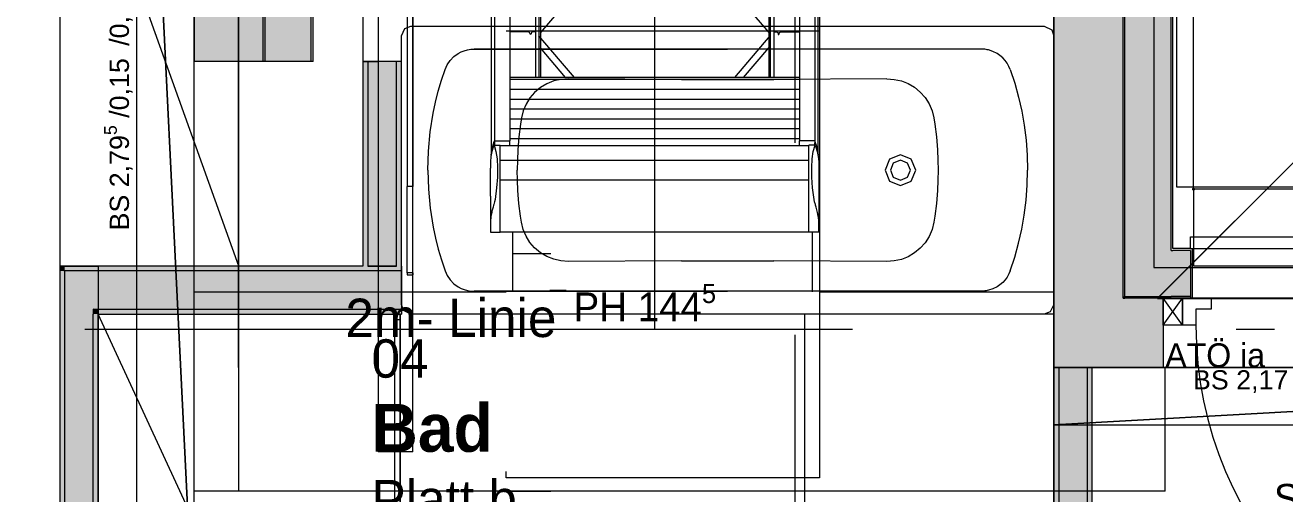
# Model space of a CAD drawing. Header units: metres. Extents: x -4 to 206, y -18 to 45.
# Drawn here: x 35.745 to 39.026, y -4.433 to -3.212 of the extents above; entities that cross this region are included whole.
import ezdxf

# ---------------------------------------------------------------- set-up
doc = ezdxf.new("R2010")
doc.units = ezdxf.units.M
doc.header["$MEASUREMENT"] = 0
for name, pattern in [('Achse', [0.004, 0.002, -0.001, 0, -0.001]), ('Grenzlinie', [0.008, 0.003, -0.005]), ('Schnittlinie', [0.006, 0.003, -0.0015, 0, -0.0015]), ('UNSICHTBAR', [0.4, 0, -0.4]), ('Untersicht', [0.001, 0.0005, -0.0005]), ('Wipeout_Contour', [1, 0, -1])]:
    doc.linetypes.add(name, pattern=pattern)
for name, color, linetype in [('2._1.DG PP STG2_5_000 Achsraster', 7, 'Continuous'), ('2._1.DG PP STG2_5_110 Wand Aussen', 7, 'Continuous'), ('2._1.DG PP STG2_5_112 Wand Aussen - Schachtwände', 7, 'Continuous'), ('2._1.DG PP STG2_5_130 Wand Innen', 7, 'Continuous'), ('2._1.DG PP STG2_5_210 Decke', 7, 'Continuous'), ('2._1.DG PP STG2_5_220 Bodenaufbau', 7, 'Continuous'), ('2._1.DG PP STG2_5_220 Bodenaufbau - Außen_ Gefälle', 7, 'Continuous'), ('2._1.DG PP STG2_5_221 Bodenaufbau - Abdichtung', 7, 'Continuous'), ('2._1.DG PP STG2_5_221 Bodenaufbau - Terrassenbelag', 7, 'Continuous'), ('2._1.DG PP STG2_5_230 Decke abgehaengt', 7, 'Continuous'), ('2._1.DG PP STG2_5_270 Deckendurchbruchsymbol', 7, 'Continuous'), ('2._1.DG PP STG2_5_310 Dachkonstruktion massiv', 7, 'Continuous'), ('2._1.DG PP STG2_5_325 Dachfenster', 7, 'Continuous'), ('2._1.DG PP STG2_5_540 Sanitäreinrichtung', 7, 'Continuous'), ('2._1.DG PP STG2_5_611 Entwässerung', 7, 'Continuous'), ('2._1.DG PP STG2_5_810 Raum', 7, 'Continuous'), ('2._1.DG PP STG2_5_815 Raumbegrenzung', 7, 'Continuous'), ('2._1.DG PP STG2_5_851 Marker Schnitt', 7, 'Continuous'), ('2._1.DG PP STG2_5_870 Dokumentation allgemein', 7, 'Continuous'), ('2._1.DG PP STG2_5_945 Einreichplan Beschriftung', 7, 'Continuous'), ('2._1.DG PP STG2_5_955 Polierplan Beschriftung', 7, 'Continuous')]:
    doc.layers.add(name, color=color, linetype=linetype)
doc.styles.add('ERSTELLTER_STIL_1', font='arial.ttf')
doc.styles.add('ERSTELLTER_STIL_2', font='')
doc.styles.add('ERSTELLTER_STIL_6', font='')
doc.styles.get('ERSTELLTER_STIL_2').set_extended_font_data('Eurostile')
doc.styles.get('ERSTELLTER_STIL_6').set_extended_font_data('Eurostile', bold=True)

msp = doc.modelspace()

# ---------------------------------------------------------------- hatches: boundary and pattern name
at = {"layer": '2._1.DG PP STG2_5_110 Wand Aussen', "linetype": 'Continuous', "lineweight": 13, "true_color": 0xff6400}
for points in [[(38.73, -3.7987), (38.73, -1.3048), (38.61, -1.4519), (38.61, -3.7987)], [(38.73, -3.7987), (38.61, -3.9187), (38.73, -3.9187)], [(38.73, -3.7987), (38.61, -3.7987), (38.61, -3.9187)], [(38.73, -3.9187), (38.781, -3.9187), (38.781, -3.7987), (38.73, -3.7987)]]:
    msp.add_hatch(color=30, dxfattribs=at).paths.add_polyline_path(points)
at = {"layer": '2._1.DG PP STG2_5_110 Wand Aussen', "linetype": 'Continuous', "lineweight": 13, "true_color": 0x3f7f02}
for points in [[(38.605, -3.9237), (38.605, -1.4581), (38.425, -1.6787), (38.425, -3.9237)], [(38.605, -3.9237), (38.425, -4.1037), (38.605, -4.1037)], [(38.605, -3.9237), (38.425, -3.9237), (38.425, -4.1037)], [(38.605, -3.9237), (38.605, -4.1037), (38.71, -4.1037), (38.71, -3.9937), (38.71, -3.9237)]]:
    msp.add_hatch(color=76, dxfattribs=at).paths.add_polyline_path(points)
at = {"layer": '2._1.DG PP STG2_5_110 Wand Aussen', "linetype": 'Continuous', "lineweight": 0, "true_color": 0x373737}
for points in [[(38.61, -3.9187), (38.61, -1.4519), (38.605, -1.4581), (38.605, -3.9187)], [(38.61, -3.9187), (38.605, -3.9237), (38.61, -3.9237)], [(38.61, -3.9187), (38.605, -3.9187), (38.605, -3.9237)], [(38.61, -3.9187), (38.61, -3.9237), (38.71, -3.9237), (38.781, -3.9237), (38.781, -3.9187)]]:
    msp.add_hatch(color=250, dxfattribs=at).paths.add_polyline_path(points)
at = {"layer": '2._1.DG PP STG2_5_130 Wand Innen', "linetype": 'Continuous', "lineweight": 13, "true_color": 0xfb02fe}
for points in [[(35.835, -3.8523), (35.845, -3.8523), (35.835, -3.8398)], [(35.8475, -3.8398), (35.835, -3.8398), (35.845, -3.8523), (35.8475, -3.8523)], [(35.835, -3.8523), (35.835, -5.7523), (35.8475, -5.7523), (35.8475, -3.8554), (35.845, -3.8523)], [(35.8475, -3.8523), (35.845, -3.8523), (35.8475, -3.8554)], [(35.9225, -3.9523), (35.9225, -3.9648), (35.935, -3.9648), (35.925, -3.9523)], [(35.935, -5.6648), (35.935, -3.9648), (35.9225, -3.9648), (35.9225, -5.6648)], [(35.925, -3.9523), (35.935, -3.9648), (35.935, -3.9523)], [(38.4375, -5.6648), (38.4375, -4.1037), (38.425, -4.1037), (38.425, -5.6648)], [(38.525, -5.7523), (38.525, -4.1037), (38.5125, -4.1037), (38.5125, -5.7523)]]:
    msp.add_hatch(color=6, dxfattribs=at).paths.add_polyline_path(points)
at = {"layer": '2._1.DG PP STG2_5_130 Wand Innen', "linetype": 'Continuous', "lineweight": 13, "true_color": 0xffaa00}
for points in [[(35.8475, -3.8554), (35.9225, -3.9491), (35.9225, -3.8523), (35.8475, -3.8523)], [(35.9225, -3.9523), (35.9225, -3.9491), (35.8475, -3.8554), (35.8475, -3.9523)], [(35.9225, -5.6773), (35.9225, -3.9523), (35.8475, -3.9523), (35.8475, -5.6773)], [(35.925, -3.9523), (35.9225, -3.9491), (35.9225, -3.9523)], [(38.5125, -5.6773), (38.5125, -4.1037), (38.4375, -4.1037), (38.4375, -5.6773)]]:
    msp.add_hatch(color=40, dxfattribs=at).paths.add_polyline_path(points)
at = {"layer": '2._1.DG PP STG2_5_310 Dachkonstruktion massiv', "linetype": 'Continuous', "lineweight": 13, "true_color": 0x3f7f02}
msp.add_hatch(color=76, dxfattribs=at).paths.add_polyline_path([(36.185, -1.6787), (36.185, -3.3065), (36.365, -3.3065), (36.365, -1.6787)])
at = {"layer": '2._1.DG PP STG2_5_310 Dachkonstruktion massiv', "linetype": 'Continuous', "lineweight": 0, "true_color": 0x373737}
msp.add_hatch(color=250, dxfattribs=at).paths.add_polyline_path([(36.365, -1.6787), (36.365, -3.3065), (36.37, -3.3065), (36.37, -1.6787)])
at = {"layer": '2._1.DG PP STG2_5_310 Dachkonstruktion massiv', "linetype": 'Continuous', "lineweight": 13, "true_color": 0xff6400}
msp.add_hatch(color=30, dxfattribs=at).paths.add_polyline_path([(36.37, -1.6787), (36.37, -3.3065), (36.49, -3.3065), (36.49, -1.6787)])
at = {"layer": '2._1.DG PP STG2_5_955 Polierplan Beschriftung', "linetype": 'Continuous', "lineweight": 0, "true_color": 0x000000}
msp.add_hatch(color=18, dxfattribs=at).paths.add_polyline_path([(38.7865, -3.639), (38.7867, -3.64), (38.7873, -3.6408), (38.7881, -3.6413), (38.789, -3.6415), (38.79, -3.6413), (38.7908, -3.6408), (38.7913, -3.64), (38.7915, -3.639), (38.7913, -3.638), (38.7908, -3.6372), (38.79, -3.6367), (38.789, -3.6365), (38.7881, -3.6367), (38.7873, -3.6372), (38.7867, -3.638)])

# ---------------------------------------------------------------- linework, layer by layer
at = {"layer": '2._1.DG PP STG2_5_000 Achsraster', "color": 5, "linetype": 'Achse', "lineweight": 0, "ltscale": 1000}
msp.add_line((36.3, 1.9963), (36.3, -16.0037), dxfattribs=at)
at = {"layer": '2._1.DG PP STG2_5_110 Wand Aussen', "color": 7, "linetype": 'Continuous', "lineweight": 13, "ltscale": 1000}
for p, q in [((38.73, -3.7987), (38.73, -1.3048)), ((38.61, -3.9187), (38.61, -1.4519)), ((38.781, -3.7937), (38.781, -3.7637)), ((38.781, -3.7637), (39.789, -3.7637)), ((38.73, -3.7987), (38.735, -3.7987)), ((38.73, -3.7987), (38.735, -3.7987)), ((38.781, -3.7987), (38.735, -3.7987)), ((38.781, -3.7937), (38.786, -3.7937)), ((38.781, -3.7937), (38.786, -3.7937)), ((38.781, -3.7987), (38.781, -3.9237)), ((38.786, -3.9237), (38.786, -3.7937)), ((38.786, -3.7937), (39.784, -3.7937)), ((38.786, -3.9237), (38.786, -3.7937)), ((38.61, -3.9187), (38.73, -3.9187)), ((38.61, -3.9187), (38.73, -3.9187)), ((38.781, -3.9237), (38.71, -3.9237)), ((38.76, -3.9937), (38.71, -3.9237)), ((38.71, -3.9937), (38.76, -3.9237)), ((38.781, -3.9237), (38.71, -3.9237)), ((38.781, -3.9237), (38.71, -3.9237)), ((38.781, -3.9187), (38.73, -3.9187)), ((38.781, -3.9237), (38.786, -3.9237)), ((38.71, -4.1037), (39.86, -4.1037))]:
    msp.add_line(p, q, dxfattribs=at)
at = {"layer": '2._1.DG PP STG2_5_110 Wand Aussen', "color": 7, "linetype": 'Continuous', "lineweight": 18, "ltscale": 1000}
for p, q in [((38.605, -3.9237), (38.605, -1.4581)), ((38.605, -3.9237), (38.61, -3.9237)), ((38.605, -3.9237), (38.61, -3.9237)), ((38.71, -3.9237), (38.61, -3.9237)), ((38.71, -3.9237), (38.71, -3.9937)), ((38.71, -3.9237), (38.71, -3.9937)), ((38.71, -3.9237), (38.71, -3.9937)), ((38.781, -3.9237), (39.789, -3.9237)), ((38.71, -3.9937), (38.71, -4.1037)), ((38.71, -3.9937), (38.71, -4.1037))]:
    msp.add_line(p, q, dxfattribs=at)
at = {"layer": '2._1.DG PP STG2_5_110 Wand Aussen', "color": 8, "linetype": 'Continuous', "lineweight": 13, "ltscale": 1000}
for p, q in [((38.76, -3.9237), (38.835, -3.9237)), ((38.76, -3.9937), (38.76, -3.9237)), ((38.835, -3.9237), (38.835, -3.9522)), ((38.835, -3.9522), (38.795, -3.9522)), ((38.795, -3.9522), (38.795, -3.9937)), ((38.795, -3.9937), (38.76, -3.9937))]:
    msp.add_line(p, q, dxfattribs=at)
at = {"layer": '2._1.DG PP STG2_5_110 Wand Aussen', "color": 7, "linetype": 'Continuous', "lineweight": 13, "ltscale": 1000, "flags": 128}
for points in [[(38.735, -3.7937), (38.735, -1.2987)], [(38.781, -3.7937), (38.735, -3.7937)]]:
    msp.add_lwpolyline(points, dxfattribs=at)
at = {"layer": '2._1.DG PP STG2_5_110 Wand Aussen', "color": 7, "linetype": 'Continuous', "lineweight": 18, "ltscale": 1000, "flags": 128}
for points in [[(38.425, -1.6787), (38.425, -4.1037)], [(38.425, -4.1037), (38.605, -4.1037)], [(38.605, -4.1037), (38.71, -4.1037)]]:
    msp.add_lwpolyline(points, dxfattribs=at)
at = {"layer": '2._1.DG PP STG2_5_110 Wand Aussen', "color": 7, "linetype": 'Continuous', "lineweight": 13, "ltscale": 1000, "flags": 128}
msp.add_lwpolyline([(38.76, -3.9937), (38.71, -3.9937), (38.71, -3.9237), (38.76, -3.9237)], close=True, dxfattribs=at)
at = {"layer": '2._1.DG PP STG2_5_110 Wand Aussen', "color": 7, "linetype": 'Continuous', "lineweight": 13, "ltscale": 1000}
msp.add_arc((39.775, -3.9937), 0.98, 180, 270, dxfattribs=at)
at = {"layer": '2._1.DG PP STG2_5_130 Wand Innen', "color": 7, "linetype": 'Continuous', "lineweight": 18, "ltscale": 1000}
for p, q in [((35.8475, -3.8523), (35.8475, -3.8554)), ((35.9225, -3.8523), (35.8475, -3.8523)), ((35.8475, -3.8523), (35.8475, -3.8554)), ((35.8475, -3.8554), (35.8475, -3.9523)), ((35.8475, -3.8554), (35.8475, -3.9523)), ((35.8475, -3.9523), (35.8475, -5.6773)), ((35.9225, -3.9523), (35.9225, -3.9648)), ((35.9225, -3.9523), (35.925, -3.9523)), ((35.9225, -3.9523), (35.9225, -3.9648)), ((35.9225, -5.6648), (35.9225, -3.9648)), ((38.4375, -4.1037), (38.4375, -5.6773)), ((38.5125, -5.6773), (38.5125, -4.1037))]:
    msp.add_line(p, q, dxfattribs=at)
at = {"layer": '2._1.DG PP STG2_5_130 Wand Innen', "color": 7, "linetype": 'Continuous', "lineweight": 18, "ltscale": 1000, "flags": 128}
for points in [[(35.835, -3.8398), (35.835, -3.8523)], [(36.625, -3.8398), (35.835, -3.8398)], [(35.835, -3.8523), (35.835, -5.7523)], [(35.935, -5.6648), (35.935, -3.9648)], [(35.935, -3.9648), (36.625, -3.9648)], [(38.425, -4.1037), (38.425, -5.6648)], [(38.425, -4.1037), (38.4375, -4.1037)], [(38.4375, -4.1037), (38.5125, -4.1037)], [(38.5125, -4.1037), (38.525, -4.1037)], [(38.525, -5.7648), (38.525, -4.1037)]]:
    msp.add_lwpolyline(points, dxfattribs=at)
at = {"layer": '2._1.DG PP STG2_5_210 Decke', "color": 7, "linetype": 'Continuous', "lineweight": 13, "ltscale": 1000, "true_color": 0xf4f4f4, "flags": 128}
msp.add_lwpolyline([(38.685, -2.4937), (38.685, -3.8437), (40.895, -3.8437), (43.455, -3.8437), (45.685, -3.8437), (45.685, -2.5737), (45.405, -2.5737), (45.405, -1.5487), (45.395, -1.5487), (45.395, -1.0837), (44.275, -1.0837), (44.275, -2.3837), (44.145, -2.3837), (44.145, -2.5637), (43.645, -2.5637), (43.645, -2.4237), (40.595, -2.4237), (40.595, -2.5237), (40.015, -2.5237), (40.015, -1.0737), (38.935, -1.0737), (38.935, -2.1437), (38.875, -2.1437), (38.875, -2.4937)], close=True, dxfattribs=at)
at = {"layer": '2._1.DG PP STG2_5_210 Decke', "color": 7, "linetype": 'Schnittlinie', "lineweight": 13, "ltscale": 1000, "flags": 128}
msp.add_lwpolyline([(38.685, -3.8437), (40.915, -3.8437), (43.435, -3.8437), (45.685, -3.8437), (45.685, -2.5737), (45.405, -2.5737), (45.405, -1.0737), (38.935, -1.0737), (38.935, -2.5337), (38.685, -2.5337)], close=True, dxfattribs=at)
at = {"layer": '2._1.DG PP STG2_5_220 Bodenaufbau - Außen_ Gefälle', "color": 7, "linetype": 'Schnittlinie', "lineweight": 13, "ltscale": 1000, "flags": 128}
msp.add_lwpolyline([(38.685, -2.5337), (38.685, -3.8437), (40.915, -3.8437), (40.915, -3.5937), (43.435, -3.5937), (43.435, -3.8437), (45.685, -3.8437), (45.685, -2.5737), (45.405, -2.5737), (45.405, -1.0737), (38.935, -1.0737), (38.935, -2.5337)], close=True, dxfattribs=at)
at = {"layer": '2._1.DG PP STG2_5_221 Bodenaufbau - Abdichtung', "color": 171, "linetype": 'Schnittlinie', "lineweight": 13, "ltscale": 1000, "true_color": 0x6c6cff, "flags": 128}
for points in [[(40.145, -2.4737), (38.6948, -3.9239)], [(38.695, -3.9237), (40.145, -2.4737)], [(38.605, -3.9237), (38.605, -2.5337)], [(38.6948, -3.9239), (38.605, -3.9237)], [(38.6948, -3.9239), (41.225, -3.9239)], [(41.225, -3.9237), (38.695, -3.9237)]]:
    msp.add_lwpolyline(points, dxfattribs=at)
at = {"layer": '2._1.DG PP STG2_5_221 Bodenaufbau - Terrassenbelag', "color": 7, "linetype": 'Continuous', "lineweight": 18, "ltscale": 1000, "flags": 128}
for points in [[(38.7449, -3.634), (38.7449, -2.4737)], [(39.784, -3.634), (38.7449, -3.634)], [(39.784, -3.6342), (38.7449, -3.6342)]]:
    msp.add_lwpolyline(points, dxfattribs=at)
at = {"layer": '2._1.DG PP STG2_5_230 Decke abgehaengt', "color": 8, "linetype": 'Schnittlinie', "lineweight": 13, "ltscale": 1000}
msp.add_line((36.3019, -3.8398), (35.835, -2.5387), dxfattribs=at)
at = {"layer": '2._1.DG PP STG2_5_270 Deckendurchbruchsymbol', "color": 1, "linetype": 'Continuous', "lineweight": 0, "ltscale": 1000, "flags": 128}
for points in [[(36.0543, -2.1565), (36.035, -2.0257), (36.035, -4.8187), (36.185, -4.8187)], [(36.185, -4.8187), (36.185, -2.0257), (36.035, -2.0257), (36.0543, -2.1565)], [(40.4798, -4.1384), (40.595, -4.1037), (38.425, -4.1037), (38.425, -4.2537)], [(38.425, -4.2537), (40.595, -4.2537), (40.595, -4.1037), (40.4798, -4.1384)]]:
    msp.add_lwpolyline(points, close=True, dxfattribs=at)
at = {"layer": '2._1.DG PP STG2_5_310 Dachkonstruktion massiv', "color": 7, "linetype": 'Continuous', "lineweight": 18, "ltscale": 1000}
msp.add_line((36.365, -3.3065), (36.365, -1.6787), dxfattribs=at)
at = {"layer": '2._1.DG PP STG2_5_310 Dachkonstruktion massiv', "color": 7, "linetype": 'Continuous', "lineweight": 13, "ltscale": 1000}
for p, q in [((36.37, -3.3065), (36.37, -1.6787)), ((36.49, -3.3065), (36.49, -1.6787))]:
    msp.add_line(p, q, dxfattribs=at)
at = {"layer": '2._1.DG PP STG2_5_310 Dachkonstruktion massiv', "color": 8, "linetype": 'Schnittlinie', "lineweight": 13, "ltscale": 1000}
for p, q in [((36.998, -3.2267), (37.8142, -3.2267)), ((37.112, -3.9028), (37.1545, -3.9028)), ((37.8142, -3.9065), (38.425, -3.9065))]:
    msp.add_line(p, q, dxfattribs=at)
at = {"layer": '2._1.DG PP STG2_5_310 Dachkonstruktion massiv', "color": 7, "linetype": 'Continuous', "lineweight": 18, "ltscale": 1000, "flags": 128}
for points in [[(36.185, -1.6787), (36.185, -3.3065)], [(36.365, -3.3065), (36.185, -3.3065)]]:
    msp.add_lwpolyline(points, dxfattribs=at)
at = {"layer": '2._1.DG PP STG2_5_310 Dachkonstruktion massiv', "color": 7, "linetype": 'Continuous', "lineweight": 13, "ltscale": 1000, "flags": 128}
for points in [[(36.495, -3.3065), (36.495, -1.6787)], [(36.37, -3.3065), (36.365, -3.3065)], [(36.49, -3.3065), (36.37, -3.3065)], [(36.495, -3.3065), (36.49, -3.3065)]]:
    msp.add_lwpolyline(points, dxfattribs=at)
at = {"layer": '2._1.DG PP STG2_5_310 Dachkonstruktion massiv', "color": 8, "linetype": 'Schnittlinie', "lineweight": 13, "ltscale": 1000, "flags": 128}
for points in [[(37.8142, -2.2242), (37.8142, -4.3915), (36.998, -4.3915), (36.998, -2.2242)], [(38.715, -4.4265), (38.715, -4.1037)]]:
    msp.add_lwpolyline(points, dxfattribs=at)
at = {"layer": '2._1.DG PP STG2_5_325 Dachfenster', "color": 7, "linetype": 'Continuous', "lineweight": 13, "ltscale": 1000}
msp.add_line((37.3847, -1.9324), (37.3847, -4.0044), dxfattribs=at)
at = {"layer": '2._1.DG PP STG2_5_325 Dachfenster', "color": 253, "linetype": 'Schnittlinie', "lineweight": 13, "ltscale": 1000, "true_color": 0x9f9f9f, "flags": 128}
for points in [[(36.9672, -2.8013), (36.9672, -3.5144)], [(37.0075, -2.8016), (37.0075, -3.5137)], [(37.7619, -2.8016), (37.7619, -3.5137)], [(37.8022, -2.8013), (37.8022, -3.5144)], [(36.9592, -2.8374), (36.9592, -3.5491)], [(37.0745, -2.8256), (37.0745, -3.23), (37.0745, -3.3479)], [(37.6949, -2.8256), (37.6949, -3.23), (37.6949, -3.3479)], [(37.8102, -2.8374), (37.8102, -3.5491)], [(37.0833, -2.8631), (37.0833, -3.3479)], [(37.3847, -2.8837), (37.3755, -2.8945), (37.3676, -2.9037), (37.0873, -3.2314)], [(37.3847, -2.8837), (37.394, -2.8945), (37.4018, -2.9037), (37.6821, -3.2314)], [(37.6861, -2.8631), (37.6861, -3.3479)], [(37.0874, -2.904), (37.0874, -3.3479)], [(37.682, -2.904), (37.682, -3.3479)], [(37.0572, -3.2298), (37.0396, -3.2292), (37.0234, -3.2292), (37.0075, -3.2297)], [(37.059, -3.2309), (37.0572, -3.2298)], [(37.061, -3.236), (37.059, -3.2309)], [(37.0618, -3.2362), (37.061, -3.236)], [(37.0626, -3.236), (37.0618, -3.2362)], [(37.0639, -3.2308), (37.0626, -3.236)], [(37.066, -3.2295), (37.0639, -3.2308)], [(37.0745, -3.23), (37.0726, -3.2295), (37.066, -3.2295)], [(37.1757, -3.3479), (37.0833, -3.2399)], [(37.5937, -3.3479), (37.6861, -3.2399)], [(37.6949, -3.23), (37.6968, -3.2295), (37.7034, -3.2295)], [(37.7034, -3.2295), (37.7055, -3.2308)], [(37.7055, -3.2308), (37.7068, -3.236)], [(37.7068, -3.236), (37.7076, -3.2362)], [(37.7076, -3.2362), (37.7084, -3.236)], [(37.7084, -3.236), (37.7104, -3.2309)], [(37.7104, -3.2309), (37.7122, -3.2298)], [(37.7122, -3.2298), (37.7298, -3.2292), (37.746, -3.2292), (37.7619, -3.2297)], [(37.1527, -3.3479), (37.0873, -3.2714)], [(37.6167, -3.3479), (37.6821, -3.2714)], [(37.7619, -3.3479), (37.0075, -3.3479)], [(37.7619, -3.3538), (37.0075, -3.3538)], [(37.7619, -3.3795), (37.0075, -3.3795)], [(37.7619, -3.4052), (37.0075, -3.4052)], [(37.7619, -3.4309), (37.0075, -3.4309)], [(37.7619, -3.4565), (37.0075, -3.4565)], [(37.7619, -3.4822), (37.0075, -3.4822)], [(37.7619, -3.5079), (37.0075, -3.5079)], [(36.9669, -3.5247), (36.9714, -3.5407), (36.9742, -3.5601), (36.9755, -3.5826), (36.9751, -3.608), (36.973, -3.6358), (36.9693, -3.6659), (36.968, -3.6725), (36.9659, -3.6794), (36.9651, -3.6813), (36.964, -3.686), (36.961, -3.6963), (36.9603, -3.7001), (36.9584, -3.7097), (36.9581, -3.7132), (36.9571, -3.7219), (36.9571, -3.7251), (36.9571, -3.7354), (36.9571, -3.7442), (36.9571, -3.7515)], [(36.9662, -3.525), (36.9651, -3.5272), (36.961, -3.5407), (36.9584, -3.5543), (36.9571, -3.5682), (36.9571, -3.5696)], [(36.959, -3.551), (36.9603, -3.5389), (36.963, -3.5268), (36.967, -3.5149), (36.9675, -3.5137)], [(36.9662, -3.525), (36.9669, -3.5247)], [(36.9669, -3.5247), (36.9827, -3.5247)], [(36.9675, -3.5137), (36.9679, -3.5229), (36.9679, -3.5247)], [(36.9675, -3.5137), (37.0075, -3.5137)], [(36.9827, -3.7515), (36.9827, -3.7442), (36.9827, -3.7354), (36.9827, -3.7251), (36.9827, -3.7132), (36.9827, -3.7001), (36.9827, -3.686), (36.9827, -3.6794), (36.9827, -3.6725), (36.9827, -3.6659), (36.9827, -3.6358), (36.9827, -3.608), (36.9827, -3.5826), (36.9827, -3.5601), (36.9827, -3.5407), (36.9827, -3.5247)], [(36.9827, -3.5256), (37.0075, -3.5256)], [(36.9827, -3.5259), (37.7867, -3.5259)], [(37.0075, -3.5256), (37.0075, -3.5229), (37.0075, -3.5137)], [(37.7619, -3.5256), (37.7619, -3.5229), (37.7619, -3.5137)], [(37.8019, -3.5137), (37.7619, -3.5137)], [(37.7619, -3.5256), (37.7867, -3.5256)], [(37.7867, -3.7515), (37.7867, -3.7442), (37.7867, -3.7354), (37.7867, -3.7251), (37.7867, -3.7132), (37.7867, -3.7001), (37.7867, -3.686), (37.7867, -3.6794), (37.7867, -3.6725), (37.7867, -3.6659), (37.7867, -3.6358), (37.7867, -3.608), (37.7867, -3.5826), (37.7867, -3.5601), (37.7867, -3.5407), (37.7867, -3.5247)], [(37.8026, -3.5247), (37.7867, -3.5247)], [(37.8123, -3.7515), (37.8123, -3.7442), (37.8123, -3.7354), (37.8123, -3.7251), (37.8123, -3.7219), (37.8114, -3.7132), (37.811, -3.7097), (37.8091, -3.7001), (37.8084, -3.6963), (37.8054, -3.686), (37.8043, -3.6813), (37.8035, -3.6794), (37.8015, -3.6725), (37.8001, -3.6659), (37.7964, -3.6358), (37.7943, -3.608), (37.7939, -3.5826), (37.7952, -3.5601), (37.7981, -3.5407), (37.8026, -3.5247)], [(37.8019, -3.5137), (37.8015, -3.5229), (37.8015, -3.5247)], [(37.802, -3.5137), (37.8024, -3.5149), (37.8064, -3.5268), (37.8091, -3.5389), (37.8104, -3.551)], [(37.8026, -3.5247), (37.8032, -3.525)], [(37.8032, -3.525), (37.8043, -3.5272), (37.8084, -3.5407), (37.811, -3.5543), (37.8123, -3.5682), (37.8123, -3.5696)], [(36.9571, -3.5696), (36.9571, -3.5842)], [(36.9827, -3.5641), (37.7867, -3.5641)], [(37.8123, -3.5696), (37.8123, -3.5842)], [(36.9571, -3.6579), (36.9571, -3.5842)], [(37.8123, -3.5842), (37.8123, -3.6579)], [(36.9827, -3.615), (37.7867, -3.615)], [(36.9571, -3.6579), (36.9571, -3.7494)], [(37.8123, -3.6579), (37.8123, -3.7494)], [(36.9571, -3.7494), (36.9571, -3.7515)], [(36.9571, -3.7515), (36.9827, -3.7515)], [(36.9827, -3.7503), (37.7867, -3.7503)], [(37.8123, -3.7515), (37.7867, -3.7515)], [(37.8123, -3.7494), (37.8123, -3.7515)]]:
    msp.add_lwpolyline(points, dxfattribs=at)
at = {"layer": '2._1.DG PP STG2_5_325 Dachfenster', "color": 255, "linetype": 'UNSICHTBAR', "lineweight": 13, "ltscale": 1000, "flags": 128}
for points in [[(37.0148, -3.7503), (37.0148, -3.8067)], [(37.7948, -3.7515), (37.7948, -3.8067)], [(37.0148, -3.8067), (37.7948, -3.8067)], [(37.0148, -3.8067), (37.0148, -4.4265)], [(37.7948, -3.8067), (37.7948, -4.4265)], [(37.0148, -4.4265), (37.7948, -4.4265)]]:
    msp.add_lwpolyline(points, dxfattribs=at)
at = {"layer": '2._1.DG PP STG2_5_540 Sanitäreinrichtung', "color": 150, "linetype": 'Continuous', "lineweight": 13, "ltscale": 1000, "true_color": 0x0f7ffe}
for p, q in [((36.8809, -3.2817), (36.8889, -3.2785)), ((36.8889, -3.2785), (36.8973, -3.2761)), ((36.8973, -3.2761), (36.9059, -3.2747)), ((36.9059, -3.2747), (36.9146, -3.2743)), ((36.9146, -3.2743), (37.575, -3.2743)), ((38.2355, -3.2743), (36.9146, -3.2743)), ((38.2387, -3.2743), (38.2355, -3.2743)), ((38.2418, -3.2745), (38.2387, -3.2743)), ((38.245, -3.2748), (38.2418, -3.2745)), ((38.2482, -3.2753), (38.245, -3.2748)), ((38.2513, -3.2758), (38.2482, -3.2753)), ((38.2544, -3.2765), (38.2513, -3.2758)), ((38.266, -3.2803), (38.2544, -3.2765)), ((38.2769, -3.2857), (38.266, -3.2803)), ((36.8445, -3.3152), (36.8523, -3.3038)), ((36.8523, -3.3038), (36.862, -3.2939)), ((36.862, -3.2939), (36.8732, -3.2857)), ((36.8732, -3.2857), (36.8809, -3.2817)), ((38.2845, -3.2909), (38.2769, -3.2857)), ((38.2915, -3.297), (38.2845, -3.2909)), ((38.2977, -3.3038), (38.2915, -3.297)), ((38.3031, -3.3112), (38.2977, -3.3038)), ((38.3077, -3.3192), (38.3031, -3.3112)), ((36.8295, -3.3556), (36.8388, -3.3277)), ((36.8388, -3.3277), (36.8445, -3.3152)), ((38.3112, -3.3277), (38.3077, -3.3192)), ((38.3112, -3.3277), (38.3229, -3.3633)), ((36.8212, -3.3838), (36.8295, -3.3556)), ((37.0872, -3.3745), (37.0722, -3.387)), ((37.1038, -3.3646), (37.0872, -3.3745)), ((37.1219, -3.3574), (37.1038, -3.3646)), ((37.1406, -3.3531), (37.1219, -3.3574)), ((37.16, -3.3518), (37.1406, -3.3531)), ((37.4551, -3.3534), (37.16, -3.3518)), ((37.4551, -3.3534), (37.5894, -3.3537)), ((37.5894, -3.3537), (37.695, -3.3534)), ((37.9901, -3.3518), (37.695, -3.3534)), ((37.9901, -3.3518), (38.0092, -3.3531)), ((38.0092, -3.3531), (38.0277, -3.3573)), ((38.0277, -3.3573), (38.0455, -3.3643)), ((38.0455, -3.3643), (38.0619, -3.3738)), ((38.0619, -3.3738), (38.0769, -3.3862)), ((38.3229, -3.3633), (38.3329, -3.3993)), ((36.8079, -3.441), (36.8141, -3.4123)), ((36.8141, -3.4123), (36.8212, -3.3838)), ((37.0598, -3.4014), (37.0497, -3.4176)), ((37.0722, -3.387), (37.0598, -3.4014)), ((38.0769, -3.3862), (38.0897, -3.4007)), ((38.0897, -3.4007), (38.1001, -3.4171)), ((38.3329, -3.3993), (38.3411, -3.4358)), ((36.8, -3.4903), (36.8079, -3.441)), ((37.0423, -3.4352), (37.0378, -3.4537)), ((37.0497, -3.4176), (37.0423, -3.4352)), ((38.1001, -3.4171), (38.1077, -3.4349)), ((38.1077, -3.4349), (38.1123, -3.4537)), ((38.3411, -3.4358), (38.3476, -3.4726)), ((37.0353, -3.4699), (37.0313, -3.5033)), ((37.0378, -3.4537), (37.0353, -3.4699)), ((38.1123, -3.4537), (38.1147, -3.4698)), ((38.1147, -3.4698), (38.1188, -3.5033)), ((38.3476, -3.4726), (38.3525, -3.5115)), ((36.7953, -3.5399), (36.8, -3.4903)), ((37.0313, -3.5033), (37.0286, -3.5368)), ((38.1188, -3.5033), (38.1215, -3.5368)), ((36.7937, -3.5897), (36.7953, -3.5399)), ((37.0286, -3.5368), (37.0273, -3.5633)), ((38.1215, -3.5368), (38.1227, -3.5633)), ((38.3525, -3.5115), (38.3554, -3.5506)), ((37.0273, -3.5633), (37.0269, -3.5897)), ((38.1227, -3.5633), (38.1231, -3.5897)), ((38.3554, -3.5506), (38.3564, -3.5897)), ((36.7937, -3.5897), (36.7953, -3.6396)), ((37.0273, -3.6162), (37.0269, -3.5897)), ((38.1231, -3.5897), (38.1227, -3.6162)), ((38.3554, -3.6289), (38.3564, -3.5897)), ((36.7953, -3.6396), (36.8, -3.6892)), ((37.0286, -3.6426), (37.0273, -3.6162)), ((38.1227, -3.6162), (38.1215, -3.6426)), ((38.3525, -3.6679), (38.3554, -3.6289)), ((37.0313, -3.6762), (37.0286, -3.6426)), ((38.1215, -3.6426), (38.1188, -3.6762)), ((38.3476, -3.7068), (38.3525, -3.6679)), ((36.8, -3.6892), (36.8079, -3.7384)), ((37.0353, -3.7096), (37.0313, -3.6762)), ((38.1188, -3.6762), (38.1147, -3.7096)), ((38.3411, -3.7437), (38.3476, -3.7068)), ((36.8079, -3.7384), (36.8141, -3.7671)), ((37.0378, -3.7257), (37.0353, -3.7096)), ((37.0423, -3.7442), (37.0378, -3.7257)), ((38.1123, -3.7257), (38.1077, -3.7445)), ((38.1147, -3.7096), (38.1123, -3.7257)), ((36.8141, -3.7671), (36.8212, -3.7956)), ((37.0497, -3.7618), (37.0423, -3.7442)), ((37.0598, -3.778), (37.0497, -3.7618)), ((38.1001, -3.7624), (38.0897, -3.7788)), ((38.1077, -3.7445), (38.1001, -3.7624)), ((38.3329, -3.7801), (38.3411, -3.7437)), ((36.8212, -3.7956), (36.8295, -3.8238)), ((37.0722, -3.7924), (37.0598, -3.778)), ((37.0872, -3.8049), (37.0722, -3.7924)), ((37.1038, -3.8148), (37.0872, -3.8049)), ((38.0619, -3.8056), (38.0455, -3.8152)), ((38.0769, -3.7933), (38.0619, -3.8056)), ((38.0897, -3.7788), (38.0769, -3.7933)), ((38.3229, -3.8162), (38.3329, -3.7801)), ((36.8295, -3.8238), (36.8388, -3.8517)), ((37.1219, -3.822), (37.1038, -3.8148)), ((37.1406, -3.8263), (37.1219, -3.822)), ((37.16, -3.8277), (37.1406, -3.8263)), ((37.4551, -3.826), (37.16, -3.8277)), ((37.4551, -3.826), (37.5894, -3.8257)), ((37.5894, -3.8257), (37.695, -3.826)), ((37.9901, -3.8277), (37.695, -3.826)), ((38.0092, -3.8263), (37.9901, -3.8277)), ((38.0277, -3.8222), (38.0092, -3.8263)), ((38.0455, -3.8152), (38.0277, -3.8222)), ((38.3112, -3.8517), (38.3229, -3.8162)), ((36.8388, -3.8517), (36.8445, -3.8643)), ((36.8445, -3.8643), (36.8523, -3.8757)), ((38.3031, -3.8682), (38.2977, -3.8757)), ((38.3077, -3.8602), (38.3031, -3.8682)), ((38.3112, -3.8517), (38.3077, -3.8602)), ((36.8523, -3.8757), (36.862, -3.8856)), ((36.862, -3.8856), (36.8732, -3.8937)), ((36.8732, -3.8937), (36.8809, -3.8978)), ((36.8809, -3.8978), (36.8889, -3.901)), ((36.8889, -3.901), (36.8973, -3.9033)), ((36.8973, -3.9033), (36.9059, -3.9047)), ((36.9059, -3.9047), (36.9146, -3.9051)), ((38.2418, -3.9049), (38.2387, -3.9051)), ((38.245, -3.9046), (38.2418, -3.9049)), ((38.2482, -3.9042), (38.245, -3.9046)), ((38.2513, -3.9036), (38.2482, -3.9042)), ((38.2544, -3.9029), (38.2513, -3.9036)), ((38.266, -3.8991), (38.2544, -3.9029)), ((38.2769, -3.8937), (38.266, -3.8991)), ((38.2845, -3.8885), (38.2769, -3.8937)), ((38.2915, -3.8825), (38.2845, -3.8885)), ((38.2977, -3.8757), (38.2915, -3.8825)), ((36.9146, -3.9051), (37.575, -3.9051)), ((38.2355, -3.9051), (36.9146, -3.9051)), ((38.2387, -3.9051), (38.2355, -3.9051))]:
    msp.add_line(p, q, dxfattribs=at)
at = {"layer": '2._1.DG PP STG2_5_540 Sanitäreinrichtung', "color": 150, "linetype": 'Continuous', "lineweight": 13, "ltscale": 1000, "true_color": 0x0f7ffe, "flags": 128}
for points in [[(38.065, -3.5897), (38.0533, -3.5615), (38.025, -3.5497), (37.9967, -3.5615), (37.985, -3.5897), (37.9967, -3.618), (38.025, -3.6297), (38.0533, -3.618)], [(37.775, -3.9648), (37.775, -5.6648), (38.425, -5.6648), (38.425, -3.9648)]]:
    msp.add_lwpolyline(points, close=True, dxfattribs=at)
for points in [[(38.0066, -3.5714), (37.999, -3.5897), (38.0066, -3.6081), (38.025, -3.6158), (38.0434, -3.6081)], [(38.051, -3.5897), (38.0434, -3.5714), (38.025, -3.5637), (38.0066, -3.5714)], [(38.0434, -3.6081), (38.051, -3.5897)]]:
    msp.add_lwpolyline(points, dxfattribs=at)
at = {"layer": '2._1.DG PP STG2_5_611 Entwässerung', "color": 7, "linetype": 'Grenzlinie', "lineweight": 13, "ltscale": 1000, "flags": 128}
msp.add_lwpolyline([(38.789, -3.839), (39.779, -3.839), (39.779, -3.639), (38.789, -3.639)], close=True, dxfattribs=at)
at = {"layer": '2._1.DG PP STG2_5_851 Marker Schnitt', "color": 7, "linetype": 'Untersicht', "lineweight": 13, "ltscale": 1000}
msp.add_line((37.75, -0.0187), (37.75, -15.6487), dxfattribs=at)
at = {"layer": '2._1.DG PP STG2_5_955 Polierplan Beschriftung', "color": 7, "linetype": 'Continuous', "lineweight": 13, "ltscale": 1000}
msp.add_line((38.789, -3.6365), (38.789, -3.039), dxfattribs=at)
msp.add_circle((38.789, -3.639), 0.0025, dxfattribs=at)

# ---------------------------------------------------------------- texts
at = {"layer": '2._1.DG PP STG2_5_110 Wand Aussen', "color": 7, "linetype": 'Continuous', "lineweight": 13, "insert": (39.5472, -4.4963), "char_height": 0.075, "attachment_point": 9, "style": 'ERSTELLTER_STIL_2'}
msp.add_mtext('\\A1;{\\pqr;\\pt0;\\fEurostile|b0|i0|c0|p0;\\W1.000000;STUK +7,73}', dxfattribs=at)
at = {"layer": '2._1.DG PP STG2_5_270 Deckendurchbruchsymbol', "color": 1, "linetype": 'Continuous', "lineweight": 0, "insert": (36.0299, -3.4222), "char_height": 0.05, "attachment_point": 8, "rotation": 90, "style": 'ERSTELLTER_STIL_1'}
msp.add_mtext('\\A1;{\\pqc;\\pt0;\\fArial|b0|i0|c0|p0;\\W1.000000;BS 2,79\\fArial|b0|i0|c0|p0;\\W1.000000;\\A1{\\H.66x;\\S5^  ;}\\fArial|b0|i0|c0|p0;\\W1.000000; /0,15\\fArial|b0|i0|c0|p0;\\W1.000000;\\A1{\\H.66x;\\S^  ;}\\fArial|b0|i0|c0|p0;\\W1.000000; /0,04\\fArial|b0|i0|c0|p0;\\W1.000000;\\A1{\\H.66x;\\S^  ;}}', dxfattribs=at)
at = {"layer": '2._1.DG PP STG2_5_270 Deckendurchbruchsymbol', "color": 1, "linetype": 'Continuous', "lineweight": 0, "insert": (39.1055, -4.1757), "char_height": 0.05, "attachment_point": 8, "style": 'ERSTELLTER_STIL_1'}
msp.add_mtext('\\A1;{\\pqc;\\pt0;\\fArial|b0|i0|c0|p0;\\W1.000000;BS 2,17\\fArial|b0|i0|c0|p0;\\W1.000000;\\A1{\\H.66x;\\S^  ;}\\fArial|b0|i0|c0|p0;\\W1.000000; /0,15\\fArial|b0|i0|c0|p0;\\W1.000000;\\A1{\\H.66x;\\S^  ;}\\fArial|b0|i0|c0|p0;\\W1.000000; /0,04\\fArial|b0|i0|c0|p0;\\W1.000000;\\A1{\\H.66x;\\S^  ;}}', dxfattribs=at)
at = {"layer": '2._1.DG PP STG2_5_325 Dachfenster', "color": 7, "linetype": 'Continuous', "lineweight": 13, "insert": (37.1735, -4.0053), "char_height": 0.075, "attachment_point": 7, "style": 'ERSTELLTER_STIL_2'}
msp.add_mtext('\\A1;{\\pql;\\pt0;\\fEurostile|b0|i0|c0|p0;\\W1.000000;PH 144\\fEurostile|b0|i0|c0|p0;\\W1.000000;\\A1{\\H.66x;\\S5^  ;}\\fEurostile|b0|i0|c0|p0;\\W1.000000;\\fEurostile|b0|i0|c0|p0;\\W1.000000;}', dxfattribs=at)
at = {"layer": '2._1.DG PP STG2_5_810 Raum', "color": 7, "linetype": 'Continuous', "lineweight": 13, "insert": (36.6472, -4.3971), "char_height": 0.1, "attachment_point": 1, "style": 'ERSTELLTER_STIL_2'}
msp.add_mtext('\\A1;{\\pql;\\pt0;\\fEurostile|b0|i0|c0|p0;\\W1.000000;Platt.b.}', dxfattribs=at)
at = {"layer": '2._1.DG PP STG2_5_945 Einreichplan Beschriftung', "color": 5, "linetype": 'Continuous', "lineweight": 0, "insert": (38.715, -4.1043), "char_height": 0.0625, "attachment_point": 7, "style": 'ERSTELLTER_STIL_2'}
msp.add_mtext('\\A1;{\\pql;\\fEurostile|b0|i0|c0|p0;\\W1.000000;ATÖ ia}', dxfattribs=at)

# ---------------------------------------------------------------- wipeouts: each hides what was drawn before it
at = {"color": 254, "linetype": 'Wipeout_Contour', "lineweight": 0, "ltscale": 146.916505}
msp.add_wipeout([(36.625, -1.6787), (36.625, -3.3065), (36.6375, -3.3065), (36.6375, -1.6787)], dxfattribs=at).dxf.layer = '2._1.DG PP STG2_5_130 Wand Innen'
at = {"color": 254, "linetype": 'Wipeout_Contour', "lineweight": 0, "ltscale": 147.265569}
msp.add_wipeout([(36.725, -3.3065), (36.725, -1.6787), (36.7125, -1.6787), (36.7125, -3.3065)], dxfattribs=at).dxf.layer = '2._1.DG PP STG2_5_130 Wand Innen'

# ---------------------------------------------------------------- next in the draw order: wipeouts: each hides what was drawn before it
at = {"color": 254, "linetype": 'Wipeout_Contour', "lineweight": 0, "ltscale": 147.091153}
msp.add_wipeout([(36.6375, -1.6787), (36.6375, -3.3065), (36.7125, -3.3065), (36.7125, -1.6787)], dxfattribs=at).dxf.layer = '2._1.DG PP STG2_5_130 Wand Innen'

# ---------------------------------------------------------------- next in the draw order: hatches: boundary and pattern name
at = {"layer": '2._1.DG PP STG2_5_130 Wand Innen', "linetype": 'Continuous', "lineweight": 13, "true_color": 0xfb02fe}
msp.add_hatch(color=6, dxfattribs=at).paths.add_polyline_path([(36.625, -3.3065), (36.625, -3.8398), (36.6375, -3.8398), (36.6375, -3.3065)])

# ---------------------------------------------------------------- next in the draw order: linework, layer by layer
at = {"layer": '2._1.DG PP STG2_5_130 Wand Innen', "color": 7, "linetype": 'Continuous', "lineweight": 18, "ltscale": 1000}
msp.add_line((36.6375, -3.3065), (36.6375, -3.8398), dxfattribs=at)
at = {"layer": '2._1.DG PP STG2_5_130 Wand Innen', "color": 7, "linetype": 'Continuous', "lineweight": 18, "ltscale": 1000, "flags": 128}
for points in [[(36.625, -1.6787), (36.625, -3.3065)], [(36.725, -3.3065), (36.725, -1.6787)], [(36.625, -3.3065), (36.6375, -3.3065)], [(36.625, -3.3065), (36.625, -3.8398)], [(36.6375, -3.3065), (36.7125, -3.3065)], [(36.7125, -3.3065), (36.725, -3.3065)]]:
    msp.add_lwpolyline(points, dxfattribs=at)
at = {"layer": '2._1.DG PP STG2_5_210 Decke', "color": 7, "linetype": 'Continuous', "lineweight": 13, "ltscale": 1000, "true_color": 0xf4f4f4, "flags": 128}
msp.add_lwpolyline([(33.485, -1.9936), (33.4967, -11.3837), (42.835, -11.3837), (42.835, -10.8837), (45.685, -10.8837), (45.685, -9.9837), (52.0258, -9.9837), (52.06, -1.993), (52.0632, -1.4987), (45.765, -1.4987), (45.765, -3.9237), (43.155, -3.9237), (43.155, -5.8737), (41.175, -5.8737), (41.175, -3.9237), (38.605, -3.9237), (38.605, -1.4987), (33.485, -1.4987)], close=True, dxfattribs=at)
at = {"layer": '2._1.DG PP STG2_5_220 Bodenaufbau', "color": 7, "linetype": 'Continuous', "lineweight": 13, "ltscale": 1000, "true_color": 0xf4f4f4, "flags": 128}
msp.add_lwpolyline([(38.425, -1.6787), (33.6646, -1.6787), (33.6765, -11.2037), (42.655, -11.2037), (42.655, -10.7037), (45.505, -10.7037), (45.505, -9.8037), (51.8466, -9.8037), (51.8814, -1.6787), (45.945, -1.6787), (45.945, -4.1037), (43.335, -4.1037), (43.335, -6.0537), (40.995, -6.0537), (40.995, -4.1037), (38.425, -4.1037)], close=True, dxfattribs=at)
at = {"layer": '2._1.DG PP STG2_5_230 Decke abgehaengt', "color": 8, "linetype": 'Schnittlinie', "lineweight": 13, "ltscale": 1000, "flags": 128}
msp.add_lwpolyline([(36.3019, -2.5387), (35.835, -2.5387), (35.835, -3.8398), (35.935, -3.8398), (35.935, -5.6648), (36.7223, -5.6648), (36.7223, -4.4265), (36.3019, -4.4265)], close=True, dxfattribs=at)
at = {"layer": '2._1.DG PP STG2_5_540 Sanitäreinrichtung', "color": 150, "linetype": 'Continuous', "lineweight": 13, "ltscale": 1000, "true_color": 0x0f7ffe, "flags": 128}
msp.add_lwpolyline([(36.725, -3.9648), (36.725, -2.0487), (38.425, -2.0487), (38.425, -3.9648)], close=True, dxfattribs=at)

# ---------------------------------------------------------------- next in the draw order: wipeouts: each hides what was drawn before it
at = {"color": 254, "linetype": 'Wipeout_Contour', "lineweight": 0, "ltscale": 147.782399}
msp.add_wipeout([(36.755, -4.3237), (36.755, -3.0237), (36.75, -3.0237), (36.75, -4.3237)], dxfattribs=at).dxf.layer = '2._1.DG PP STG2_5_112 Wand Aussen - Schachtwände'

# ---------------------------------------------------------------- next in the draw order: wipeouts: each hides what was drawn before it
at = {"color": 254, "linetype": 'Wipeout_Contour', "lineweight": 0, "ltscale": 147.692966}
msp.add_wipeout([(36.75, -4.3237), (36.75, -3.0237), (36.71, -3.0237), (36.71, -4.3237)], dxfattribs=at).dxf.layer = '2._1.DG PP STG2_5_112 Wand Aussen - Schachtwände'

# ---------------------------------------------------------------- next in the draw order: linework, layer by layer
at = {"layer": '2._1.DG PP STG2_5_112 Wand Aussen - Schachtwände', "color": 8, "linetype": 'Schnittlinie', "lineweight": 0, "ltscale": 1000, "flags": 128}
for points in [[(36.755, -4.3237), (36.755, -3.0237)], [(36.755, -4.3237), (36.75, -4.3237)]]:
    msp.add_lwpolyline(points, dxfattribs=at)
at = {"layer": '2._1.DG PP STG2_5_325 Dachfenster', "color": 253, "linetype": 'Schnittlinie', "lineweight": 13, "ltscale": 1000, "true_color": 0x9f9f9f, "flags": 128}
for points in [[(36.7397, -2.1556), (36.7397, -2.2225), (36.7397, -3.6325)], [(36.755, -2.1556), (36.755, -2.2225), (36.755, -3.6325)], [(36.7397, -3.8569), (36.7397, -3.6325)], [(36.755, -3.6325), (36.7397, -3.6325)], [(36.755, -3.8569), (36.755, -3.6325)], [(36.7397, -3.8569), (36.7397, -3.8626)], [(36.755, -3.8569), (36.7397, -3.8569)], [(36.755, -3.863), (36.7397, -3.863)], [(36.755, -3.8569), (36.755, -3.8626)]]:
    msp.add_lwpolyline(points, dxfattribs=at)
at = {"layer": '2._1.DG PP STG2_5_540 Sanitäreinrichtung', "color": 150, "linetype": 'Continuous', "lineweight": 13, "ltscale": 1000, "true_color": 0x0f7ffe, "flags": 128}
for points in [[(36.7344, -3.2202), (36.75, -3.2147), (38.4, -3.2147), (38.4196, -3.2241), (38.425, -3.2397), (38.425, -3.9397), (38.4156, -3.9593)], [(36.75, -3.9647), (36.7305, -3.9553)], [(38.4156, -3.9593), (38.4, -3.9647), (36.75, -3.9647)]]:
    msp.add_lwpolyline(points, dxfattribs=at)

# ---------------------------------------------------------------- next in the draw order: wipeouts: each hides what was drawn before it
at = {"color": 254, "linetype": 'Wipeout_Contour', "lineweight": 0, "ltscale": 147.603344}
msp.add_wipeout([(36.71, -4.3237), (36.71, -3.0237), (36.705, -3.0237), (36.705, -4.3237)], dxfattribs=at).dxf.layer = '2._1.DG PP STG2_5_112 Wand Aussen - Schachtwände'

# ---------------------------------------------------------------- next in the draw order: linework, layer by layer
at = {"layer": '2._1.DG PP STG2_5_130 Wand Innen', "color": 7, "linetype": 'Continuous', "lineweight": 18, "ltscale": 1000, "flags": 128}
for points in [[(36.725, -3.8398), (36.725, -3.3065)], [(36.725, -3.8398), (36.725, -3.8523)], [(36.725, -3.8523), (36.725, -3.9523)], [(36.725, -3.9523), (36.725, -3.9648)]]:
    msp.add_lwpolyline(points, dxfattribs=at)
at = {"layer": '2._1.DG PP STG2_5_540 Sanitäreinrichtung', "color": 150, "linetype": 'Grenzlinie', "lineweight": 13, "ltscale": 1000, "true_color": 0x0f7ffe}
msp.add_line((36.7223, -3.9648), (36.7223, -3.9798), dxfattribs=at)
at = {"layer": '2._1.DG PP STG2_5_540 Sanitäreinrichtung', "color": 150, "linetype": 'Continuous', "lineweight": 13, "ltscale": 1000, "true_color": 0x0f7ffe, "flags": 128}
msp.add_lwpolyline([(36.7305, -3.9553), (36.725, -3.9397), (36.725, -3.2397), (36.7344, -3.2202)], dxfattribs=at)

# ---------------------------------------------------------------- next in the draw order: wipeouts: each hides what was drawn before it
at = {"color": 254, "linetype": 'Wipeout_Contour', "lineweight": 0, "ltscale": 147.513913}
msp.add_wipeout([(36.705, -4.3237), (36.705, -3.0237), (36.665, -3.0237), (36.665, -4.3237)], dxfattribs=at).dxf.layer = '2._1.DG PP STG2_5_112 Wand Aussen - Schachtwände'

# ---------------------------------------------------------------- next in the draw order: hatches: boundary and pattern name
at = {"layer": '2._1.DG PP STG2_5_130 Wand Innen', "linetype": 'Continuous', "lineweight": 13, "true_color": 0xffaa00}
for points in [[(36.6375, -3.3065), (36.6375, -3.8398), (36.7125, -3.8398), (36.7125, -3.3065)], [(35.9225, -3.9491), (35.925, -3.9523), (36.725, -3.9523), (36.725, -3.8523), (35.9225, -3.8523)]]:
    msp.add_hatch(color=40, dxfattribs=at).paths.add_polyline_path(points)
at = {"layer": '2._1.DG PP STG2_5_130 Wand Innen', "linetype": 'Continuous', "lineweight": 13, "true_color": 0xfb02fe}
for points in [[(36.725, -3.8398), (36.725, -3.3065), (36.7125, -3.3065), (36.7125, -3.8398)], [(35.8475, -3.8523), (36.725, -3.8523), (36.725, -3.8398), (35.8475, -3.8398)], [(35.935, -3.9648), (36.725, -3.9648), (36.725, -3.9523), (35.935, -3.9523)]]:
    msp.add_hatch(color=6, dxfattribs=at).paths.add_polyline_path(points)

# ---------------------------------------------------------------- next in the draw order: linework, layer by layer
at = {"layer": '2._1.DG PP STG2_5_000 Achsraster', "color": 5, "linetype": 'Achse', "lineweight": 0, "ltscale": 1000}
msp.add_line((31.8, -4.0037), (54.3, -4.0037), dxfattribs=at)
at = {"layer": '2._1.DG PP STG2_5_112 Wand Aussen - Schachtwände', "color": 8, "linetype": 'Schnittlinie', "lineweight": 0, "ltscale": 1000, "flags": 128}
for points in [[(36.665, -3.0237), (36.665, -4.3237)], [(36.705, -4.3237), (36.665, -4.3237)], [(36.71, -4.3237), (36.705, -4.3237)], [(36.75, -4.3237), (36.71, -4.3237)]]:
    msp.add_lwpolyline(points, dxfattribs=at)
at = {"layer": '2._1.DG PP STG2_5_130 Wand Innen', "color": 7, "linetype": 'Continuous', "lineweight": 18, "ltscale": 1000}
for p, q in [((36.7125, -3.8398), (36.7125, -3.3065)), ((36.725, -3.8523), (35.9225, -3.8523)), ((36.6375, -3.8398), (36.7125, -3.8398)), ((35.925, -3.9523), (36.725, -3.9523))]:
    msp.add_line(p, q, dxfattribs=at)
at = {"layer": '2._1.DG PP STG2_5_130 Wand Innen', "color": 7, "linetype": 'Continuous', "lineweight": 18, "ltscale": 1000, "flags": 128}
for points in [[(36.725, -3.3065), (36.625, -3.3065)], [(36.7125, -3.8398), (36.6375, -3.8398)], [(36.625, -3.9648), (36.725, -3.9648)], [(36.6375, -3.9648), (36.7125, -3.9648)]]:
    msp.add_lwpolyline(points, dxfattribs=at)
at = {"layer": '2._1.DG PP STG2_5_230 Decke abgehaengt', "color": 8, "linetype": 'Schnittlinie', "lineweight": 13, "ltscale": 1000}
msp.add_line((36.7223, -5.6648), (35.935, -3.9648), dxfattribs=at)
at = {"layer": '2._1.DG PP STG2_5_310 Dachkonstruktion massiv', "color": 8, "linetype": 'Schnittlinie', "lineweight": 13, "ltscale": 1000}
msp.add_line((36.1848, -3.9065), (36.998, -3.9065), dxfattribs=at)
at = {"layer": '2._1.DG PP STG2_5_310 Dachkonstruktion massiv', "color": 8, "linetype": 'Schnittlinie', "lineweight": 13, "ltscale": 1000, "flags": 128}
msp.add_lwpolyline([(38.715, -4.4265), (36.1848, -4.4265), (36.1848, -2.5387)], dxfattribs=at)
at = {"layer": '2._1.DG PP STG2_5_540 Sanitäreinrichtung', "color": 150, "linetype": 'Grenzlinie', "lineweight": 13, "ltscale": 1000, "true_color": 0x0f7ffe}
for p, q in [((36.7073, -3.9798), (36.7073, -3.9648)), ((36.7073, -3.9648), (36.7223, -3.9648)), ((36.7223, -3.9798), (36.7073, -3.9798))]:
    msp.add_line(p, q, dxfattribs=at)
at = {"layer": '2._1.DG PP STG2_5_540 Sanitäreinrichtung', "color": 150, "linetype": 'Continuous', "lineweight": 13, "ltscale": 1000, "true_color": 0x0f7ffe, "flags": 128}
msp.add_lwpolyline([(35.935, -5.6648), (35.935, -3.9648), (36.7223, -3.9648), (36.7223, -5.6648)], close=True, dxfattribs=at)
at = {"layer": '2._1.DG PP STG2_5_540 Sanitäreinrichtung', "color": 150, "linetype": 'Grenzlinie', "lineweight": 13, "ltscale": 1000, "true_color": 0x0f7ffe, "flags": 128}
msp.add_lwpolyline([(36.7073, -3.9648), (36.7073, -3.9798), (36.7073, -4.8498), (36.7073, -4.8648), (36.7223, -4.8648), (36.7223, -4.8498), (36.7223, -3.9798), (36.7223, -3.9648)], close=True, dxfattribs=at)
at = {"layer": '2._1.DG PP STG2_5_815 Raumbegrenzung', "color": 8, "linetype": 'Schnittlinie', "lineweight": 13, "ltscale": 1000, "flags": 128}
msp.add_lwpolyline([(38.425, -5.6648), (38.425, -2.3337), (36.725, -2.3337), (36.2808, -2.3337)], dxfattribs=at)

# ---------------------------------------------------------------- next in the draw order: texts
at = {"layer": '2._1.DG PP STG2_5_810 Raum', "color": 7, "linetype": 'Continuous', "lineweight": 13, "attachment_point": 1}
for s, insert, char_height, style in [('\\A1;{\\pql;\\pt0;\\fEurostile|b0|i0|c0|p0;\\W1.000000;04}', (36.6472, -4.0305), 0.1, 'ERSTELLTER_STIL_2'), ('\\A1;{\\pql;\\pt0;\\fEurostile|b1|i0|c0|p0;\\W1.000000;Bad}', (36.6472, -4.1987), 0.125, 'ERSTELLTER_STIL_6')]:
    msp.add_mtext(s, dxfattribs=dict(at, insert=insert, char_height=char_height, style=style))
at = {"layer": '2._1.DG PP STG2_5_870 Dokumentation allgemein', "color": 7, "linetype": 'Continuous', "lineweight": 13, "insert": (36.5791, -3.9753), "char_height": 0.1, "attachment_point": 4, "style": 'ERSTELLTER_STIL_2'}
msp.add_mtext('\\A1;{\\pql;\\fEurostile|b0|i0|c0|p0;\\W1.000000;2m- Linie}', dxfattribs=at)

doc.saveas('drawing.dxf')
